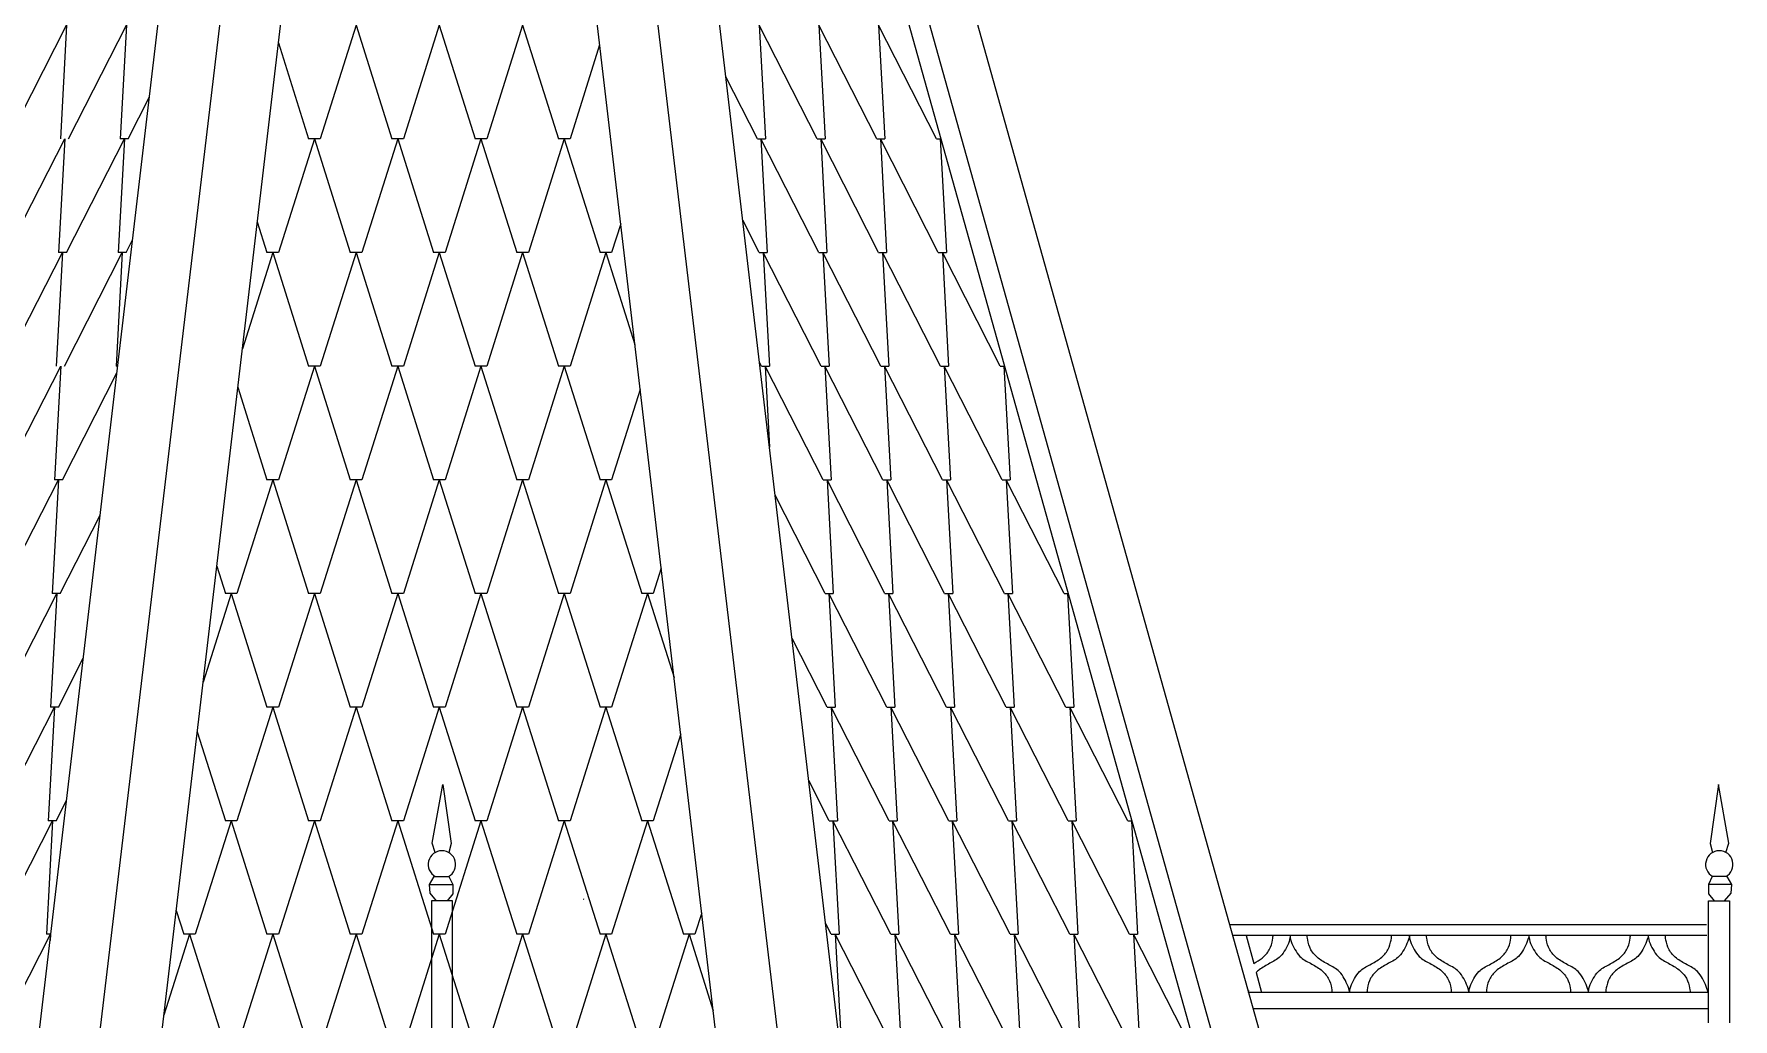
# Model space of a CAD drawing. Header units: millimetres. Extents: x 2399 to 111977, y 1313 to 59551.
# Drawn here: x 95223 to 98252, y 49529 to 51285 of the extents above; entities that cross this region are included whole.
import ezdxf

# ---------------------------------------------------------------- set-up
doc = ezdxf.new("R2010")
doc.units = ezdxf.units.MM
doc.layers.add('hatch1', color=7, linetype='Continuous', lineweight=20, true_color=0x6a6a6a)
doc.layers.add('main line', color=7, linetype='Continuous', lineweight=13)

msp = doc.modelspace()

# ---------------------------------------------------------------- linework, layer by layer
at = {"layer": 'hatch1', "color": 251, "linetype": 'Continuous', "lineweight": 20, "true_color": 0x6a6a6a}
for p, q in [((95177.9241, 51098.4904), (95281.2218, 51301.1401)), ((95281.2218, 51301.1401), (95270.045, 51098.4904)), ((95284.3635, 51098.4904), (95387.6612, 51301.1401)), ((95387.6612, 51301.1401), (95376.4843, 51098.4904)), ((95797.2248, 51301.1401), (95733.2766, 51098.4904)), ((95797.2248, 51301.1401), (95861.1729, 51098.4904)), ((95945.7124, 51301.1401), (95881.7642, 51098.4904)), ((95945.7124, 51301.1401), (96009.6605, 51098.4904)), ((96094.1999, 51301.1401), (96030.2518, 51098.4904)), ((96094.1999, 51301.1401), (96158.1481, 51098.4904)), ((96619.3127, 51098.4904), (96516.015, 51301.1401)), ((96516.015, 51301.1401), (96527.1919, 51098.4904)), ((96725.752, 51098.4904), (96622.4544, 51301.1401)), ((96622.4544, 51301.1401), (96633.6312, 51098.4904)), ((96728.8937, 51301.1401), (96740.0705, 51098.4904)), ((96832.1914, 51098.4904), (96728.8937, 51301.1401)), ((95658.676, 51269.6443), (95712.6853, 51098.4904)), ((96231.5865, 51265.9611), (96178.7394, 51098.4904)), ((96512.8734, 51098.4904), (96456.6137, 51208.8608)), ((95390.8028, 51098.4904), (95429.0471, 51173.5181)), ((95174.6873, 50895.8407), (95277.985, 51098.4904)), ((95277.985, 51098.4904), (95266.8082, 50895.8407)), ((95281.1267, 50895.8407), (95384.4243, 51098.4904)), ((95384.4243, 51098.4904), (95373.2475, 50895.8407)), ((95390.8028, 51098.4904), (95376.4843, 51098.4904)), ((95722.981, 51098.4904), (95659.0328, 50895.8407)), ((95733.2766, 51098.4904), (95712.6853, 51098.4904)), ((95722.981, 51098.4904), (95786.9291, 50895.8407)), ((95871.4686, 51098.4904), (95807.5204, 50895.8407)), ((95881.7642, 51098.4904), (95861.1729, 51098.4904)), ((95871.4686, 51098.4904), (95935.4167, 50895.8407)), ((96019.9562, 51098.4904), (95956.008, 50895.8407)), ((96030.2518, 51098.4904), (96009.6605, 51098.4904)), ((96019.9562, 51098.4904), (96083.9043, 50895.8407)), ((96168.4437, 51098.4904), (96104.4956, 50895.8407)), ((96178.7394, 51098.4904), (96158.1481, 51098.4904)), ((96168.4437, 51098.4904), (96232.3919, 50895.8407)), ((96512.8734, 51098.4904), (96527.1919, 51098.4904)), ((96622.5495, 50895.8407), (96519.2518, 51098.4904)), ((96519.2518, 51098.4904), (96530.4287, 50895.8407)), ((96619.3127, 51098.4904), (96633.6312, 51098.4904)), ((96728.9889, 50895.8407), (96625.6912, 51098.4904)), ((96625.6912, 51098.4904), (96636.868, 50895.8407)), ((96725.752, 51098.4904), (96740.0705, 51098.4904)), ((96835.4282, 50895.8407), (96732.1305, 51098.4904)), ((96732.1305, 51098.4904), (96743.3074, 50895.8407)), ((96832.1914, 51098.4904), (96838.5698, 51098.4904)), ((96838.5698, 51098.4904), (96849.7467, 50895.8407)), ((95621.1494, 50950.6388), (95638.4415, 50895.8407)), ((96269.113, 50946.9556), (96252.9832, 50895.8407)), ((96516.1102, 50895.8407), (96486.7354, 50953.4681)), ((95170.6697, 50693.191), (95273.9674, 50895.8407)), ((95273.9674, 50895.8407), (95262.7906, 50693.191)), ((95281.1267, 50895.8407), (95266.8082, 50895.8407)), ((95277.1091, 50693.191), (95380.4067, 50895.8407)), ((95380.4067, 50895.8407), (95369.2299, 50693.191)), ((95387.566, 50895.8407), (95373.2475, 50895.8407)), ((95387.566, 50895.8407), (95398.9253, 50918.1254)), ((95648.7372, 50895.8407), (95594.4751, 50723.8856)), ((95659.0328, 50895.8407), (95638.4415, 50895.8407)), ((95648.7372, 50895.8407), (95712.6853, 50693.191)), ((95797.2248, 50895.8407), (95733.2766, 50693.191)), ((95807.5204, 50895.8407), (95786.9291, 50895.8407)), ((95797.2248, 50895.8407), (95861.1729, 50693.191)), ((95945.7124, 50895.8407), (95881.7642, 50693.191)), ((95956.008, 50895.8407), (95935.4167, 50895.8407)), ((95945.7124, 50895.8407), (96009.6605, 50693.191)), ((96094.1999, 50895.8407), (96030.2518, 50693.191)), ((96104.4956, 50895.8407), (96083.9043, 50895.8407)), ((96094.1999, 50895.8407), (96158.1481, 50693.191)), ((96242.6875, 50895.8407), (96178.7394, 50693.191)), ((96252.9832, 50895.8407), (96232.3919, 50895.8407)), ((96242.6875, 50895.8407), (96294.4058, 50731.9471)), ((96516.1102, 50895.8407), (96530.4287, 50895.8407)), ((96626.5671, 50693.191), (96523.2694, 50895.8407)), ((96523.2694, 50895.8407), (96534.4463, 50693.191)), ((96622.5495, 50895.8407), (96636.868, 50895.8407)), ((96629.7088, 50895.8407), (96640.8856, 50693.191)), ((96733.0065, 50693.191), (96629.7088, 50895.8407)), ((96728.9889, 50895.8407), (96743.3074, 50895.8407)), ((96839.4458, 50693.191), (96736.1481, 50895.8407)), ((96736.1481, 50895.8407), (96747.325, 50693.191)), ((96835.4282, 50895.8407), (96849.7467, 50895.8407)), ((96945.8851, 50693.191), (96842.5874, 50895.8407)), ((96842.5874, 50895.8407), (96853.7643, 50693.191)), ((95167.4329, 50490.5413), (95270.7306, 50693.191)), ((95270.7306, 50693.191), (95259.5537, 50490.5413)), ((95372.3959, 50693.191), (95369.2299, 50693.191)), ((95722.981, 50693.191), (95659.0328, 50490.5413)), ((95733.2766, 50693.191), (95712.6853, 50693.191)), ((95722.981, 50693.191), (95786.9291, 50490.5413)), ((95871.4686, 50693.191), (95807.5204, 50490.5413)), ((95881.7642, 50693.191), (95861.1729, 50693.191)), ((95871.4686, 50693.191), (95935.4167, 50490.5413)), ((96019.9562, 50693.191), (95956.008, 50490.5413)), ((96030.2518, 50693.191), (96009.6605, 50693.191)), ((96019.9562, 50693.191), (96083.9043, 50490.5413)), ((96168.4437, 50693.191), (96104.4956, 50490.5413)), ((96178.7394, 50693.191), (96158.1481, 50693.191)), ((96168.4437, 50693.191), (96232.3919, 50490.5413)), ((96520.1278, 50693.191), (96516.6222, 50700.0683)), ((96520.1278, 50693.191), (96534.4463, 50693.191)), ((96629.8039, 50490.5413), (96526.5062, 50693.191)), ((96526.5062, 50693.191), (96534.4758, 50548.6929)), ((96626.5671, 50693.191), (96640.8856, 50693.191)), ((96736.2433, 50490.5413), (96632.9456, 50693.191)), ((96632.9456, 50693.191), (96644.1224, 50490.5413)), ((96733.0065, 50693.191), (96747.325, 50693.191)), ((96842.6826, 50490.5413), (96739.3849, 50693.191)), ((96739.3849, 50693.191), (96750.5618, 50490.5413)), ((96839.4458, 50693.191), (96853.7643, 50693.191)), ((96845.8243, 50693.191), (96857.0011, 50490.5413)), ((96949.122, 50490.5413), (96845.8243, 50693.191)), ((96945.8851, 50693.191), (96952.2636, 50693.191)), ((96952.2636, 50693.191), (96963.4404, 50490.5413)), ((95273.8722, 50490.5413), (95370.9587, 50681.0058)), ((95586.4187, 50655.4001), (95638.4415, 50490.5413)), ((96303.8438, 50651.7169), (96252.9832, 50490.5413)), ((95163.4153, 50287.8916), (95266.713, 50490.5413)), ((95266.713, 50490.5413), (95255.5361, 50287.8916)), ((95273.8722, 50490.5413), (95259.5537, 50490.5413)), ((95648.7372, 50490.5413), (95584.789, 50287.8916)), ((95659.0328, 50490.5413), (95638.4415, 50490.5413)), ((95648.7372, 50490.5413), (95712.6853, 50287.8916)), ((95797.2248, 50490.5413), (95733.2766, 50287.8916)), ((95807.5204, 50490.5413), (95786.9291, 50490.5413)), ((95797.2248, 50490.5413), (95861.1729, 50287.8916)), ((95945.7124, 50490.5413), (95881.7642, 50287.8916)), ((95956.008, 50490.5413), (95935.4167, 50490.5413)), ((95945.7124, 50490.5413), (96009.6605, 50287.8916)), ((96094.1999, 50490.5413), (96030.2518, 50287.8916)), ((96104.4956, 50490.5413), (96083.9043, 50490.5413)), ((96094.1999, 50490.5413), (96158.1481, 50287.8916)), ((96242.6875, 50490.5413), (96178.7394, 50287.8916)), ((96252.9832, 50490.5413), (96232.3919, 50490.5413)), ((96242.6875, 50490.5413), (96306.6357, 50287.8916)), ((96629.8039, 50490.5413), (96644.1224, 50490.5413)), ((96740.2609, 50287.8916), (96636.9632, 50490.5413)), ((96636.9632, 50490.5413), (96648.14, 50287.8916)), ((96736.2433, 50490.5413), (96750.5618, 50490.5413)), ((96846.7002, 50287.8916), (96743.4025, 50490.5413)), ((96743.4025, 50490.5413), (96754.5794, 50287.8916)), ((96842.6826, 50490.5413), (96857.0011, 50490.5413)), ((96953.1396, 50287.8916), (96849.8419, 50490.5413)), ((96849.8419, 50490.5413), (96861.0187, 50287.8916)), ((96949.122, 50490.5413), (96963.4404, 50490.5413)), ((96956.2812, 50490.5413), (96967.458, 50287.8916)), ((97059.5789, 50287.8916), (96956.2812, 50490.5413)), ((96633.8215, 50287.8916), (96544.5887, 50462.9487)), ((95269.8546, 50287.8916), (95341.072, 50427.606)), ((95548.8921, 50336.3946), (95564.1977, 50287.8916)), ((96341.3703, 50332.7114), (96327.227, 50287.8916)), ((95160.1785, 50085.2419), (95263.4762, 50287.8916)), ((95263.4762, 50287.8916), (95252.2993, 50085.2419)), ((95269.8546, 50287.8916), (95255.5361, 50287.8916)), ((95574.4934, 50287.8916), (95524.5791, 50129.7147)), ((95584.789, 50287.8916), (95564.1977, 50287.8916)), ((95574.4934, 50287.8916), (95638.4415, 50085.2419)), ((95722.981, 50287.8916), (95659.0328, 50085.2419)), ((95733.2766, 50287.8916), (95712.6853, 50287.8916)), ((95722.981, 50287.8916), (95786.9291, 50085.2419)), ((95871.4686, 50287.8916), (95807.5204, 50085.2419)), ((95881.7642, 50287.8916), (95861.1729, 50287.8916)), ((95871.4686, 50287.8916), (95935.4167, 50085.2419)), ((96019.9562, 50287.8916), (95956.008, 50085.2419)), ((96030.2518, 50287.8916), (96009.6605, 50287.8916)), ((96019.9562, 50287.8916), (96083.9043, 50085.2419)), ((96168.4437, 50287.8916), (96104.4956, 50085.2419)), ((96178.7394, 50287.8916), (96158.1481, 50287.8916)), ((96168.4437, 50287.8916), (96232.3919, 50085.2419)), ((96316.9313, 50287.8916), (96252.9832, 50085.2419)), ((96327.227, 50287.8916), (96306.6357, 50287.8916)), ((96316.9313, 50287.8916), (96364.3018, 50137.7761)), ((96633.8215, 50287.8916), (96648.14, 50287.8916)), ((96743.4977, 50085.2419), (96640.2, 50287.8916)), ((96640.2, 50287.8916), (96651.3768, 50085.2419)), ((96740.2609, 50287.8916), (96754.5794, 50287.8916)), ((96849.937, 50085.2419), (96746.6393, 50287.8916)), ((96746.6393, 50287.8916), (96757.8162, 50085.2419)), ((96846.7002, 50287.8916), (96861.0187, 50287.8916)), ((96956.3764, 50085.2419), (96853.0787, 50287.8916)), ((96853.0787, 50287.8916), (96864.2555, 50085.2419)), ((96953.1396, 50287.8916), (96967.458, 50287.8916)), ((97062.8157, 50085.2419), (96959.518, 50287.8916)), ((96959.518, 50287.8916), (96970.6949, 50085.2419)), ((97059.5789, 50287.8916), (97065.9574, 50287.8916)), ((97065.9574, 50287.8916), (97077.1342, 50085.2419)), ((96637.0584, 50085.2419), (96574.7105, 50207.5561)), ((95266.6178, 50085.2419), (95310.9502, 50172.2133)), ((95156.1609, 49882.5922), (95259.4586, 50085.2419)), ((95259.4586, 50085.2419), (95248.2817, 49882.5922)), ((95266.6178, 50085.2419), (95252.2993, 50085.2419)), ((95648.7372, 50085.2419), (95584.789, 49882.5922)), ((95659.0328, 50085.2419), (95638.4415, 50085.2419)), ((95648.7372, 50085.2419), (95712.6853, 49882.5922)), ((95797.2248, 50085.2419), (95733.2766, 49882.5922)), ((95807.5204, 50085.2419), (95786.9291, 50085.2419)), ((95797.2248, 50085.2419), (95861.1729, 49882.5922)), ((95945.7124, 50085.2419), (95881.7642, 49882.5922)), ((95956.008, 50085.2419), (95935.4167, 50085.2419)), ((95945.7124, 50085.2419), (96009.6605, 49882.5922)), ((96094.1999, 50085.2419), (96030.2518, 49882.5922)), ((96104.4956, 50085.2419), (96083.9043, 50085.2419)), ((96094.1999, 50085.2419), (96158.1481, 49882.5922)), ((96242.6875, 50085.2419), (96178.7394, 49882.5922)), ((96252.9832, 50085.2419), (96232.3919, 50085.2419)), ((96242.6875, 50085.2419), (96306.6357, 49882.5922)), ((96637.0584, 50085.2419), (96651.3768, 50085.2419)), ((96747.5153, 49882.5922), (96644.2176, 50085.2419)), ((96644.2176, 50085.2419), (96655.3944, 49882.5922)), ((96743.4977, 50085.2419), (96757.8162, 50085.2419)), ((96853.9546, 49882.5922), (96750.6569, 50085.2419)), ((96750.6569, 50085.2419), (96761.8338, 49882.5922)), ((96849.937, 50085.2419), (96864.2555, 50085.2419)), ((96960.394, 49882.5922), (96857.0963, 50085.2419)), ((96857.0963, 50085.2419), (96868.2731, 49882.5922)), ((96956.3764, 50085.2419), (96970.6949, 50085.2419)), ((97066.8333, 49882.5922), (96963.5356, 50085.2419)), ((96963.5356, 50085.2419), (96974.7125, 49882.5922)), ((97062.8157, 50085.2419), (97077.1342, 50085.2419)), ((97069.975, 50085.2419), (97081.1518, 49882.5922)), ((97173.2726, 49882.5922), (97069.975, 50085.2419)), ((95514.1614, 50041.1559), (95564.1977, 49882.5922)), ((96376.1011, 50037.4727), (96327.227, 49882.5922)), ((96641.076, 49882.5922), (96604.5972, 49954.1562)), ((95262.6002, 49882.5922), (95281.0635, 49918.8135)), ((95152.9241, 49679.9425), (95256.2218, 49882.5922)), ((95256.2218, 49882.5922), (95245.0449, 49679.9425)), ((95262.6002, 49882.5922), (95248.2817, 49882.5922)), ((95574.4934, 49882.5922), (95510.5453, 49679.9425)), ((95584.789, 49882.5922), (95564.1977, 49882.5922)), ((95574.4934, 49882.5922), (95638.4415, 49679.9425)), ((95722.981, 49882.5922), (95659.0328, 49679.9425)), ((95733.2766, 49882.5922), (95712.6853, 49882.5922)), ((95722.981, 49882.5922), (95786.9291, 49679.9425)), ((95871.4686, 49882.5922), (95807.5204, 49679.9425)), ((95881.7642, 49882.5922), (95861.1729, 49882.5922)), ((95871.4686, 49882.5922), (95935.4167, 49679.9425)), ((96019.9562, 49882.5922), (95956.008, 49679.9425)), ((96030.2518, 49882.5922), (96009.6605, 49882.5922)), ((96019.9562, 49882.5922), (96083.9043, 49679.9425)), ((96168.4437, 49882.5922), (96104.4956, 49679.9425)), ((96178.7394, 49882.5922), (96158.1481, 49882.5922)), ((96168.4437, 49882.5922), (96232.3919, 49679.9425)), ((96316.9313, 49882.5922), (96252.9832, 49679.9425)), ((96327.227, 49882.5922), (96306.6357, 49882.5922)), ((96316.9313, 49882.5922), (96380.8795, 49679.9425)), ((96641.076, 49882.5922), (96655.3944, 49882.5922)), ((96750.7521, 49679.9425), (96647.4544, 49882.5922)), ((96647.4544, 49882.5922), (96658.6313, 49679.9425)), ((96747.5153, 49882.5922), (96761.8338, 49882.5922)), ((96857.1914, 49679.9425), (96753.8938, 49882.5922)), ((96753.8938, 49882.5922), (96765.0706, 49679.9425)), ((96853.9546, 49882.5922), (96868.2731, 49882.5922)), ((96963.6308, 49679.9425), (96860.3331, 49882.5922)), ((96860.3331, 49882.5922), (96871.5099, 49679.9425)), ((96960.394, 49882.5922), (96974.7125, 49882.5922)), ((97070.0701, 49679.9425), (96966.7724, 49882.5922)), ((96966.7724, 49882.5922), (96977.9493, 49679.9425)), ((97066.8333, 49882.5922), (97081.1518, 49882.5922)), ((97176.5095, 49679.9425), (97073.2118, 49882.5922)), ((97073.2118, 49882.5922), (97084.3886, 49679.9425)), ((97173.2726, 49882.5922), (97179.6511, 49882.5922)), ((97179.6511, 49882.5922), (97190.828, 49679.9425)), ((95476.6348, 49722.1504), (95489.9539, 49679.9425)), ((96413.6276, 49718.4672), (96401.4708, 49679.9425)), ((96644.3128, 49679.9425), (96634.719, 49698.7636)), ((95148.9065, 49477.2928), (95252.2042, 49679.9425)), ((95252.8903, 49679.9425), (95245.0449, 49679.9425)), ((95252.2042, 49679.9425), (95251.6014, 49669.0143)), ((95500.2496, 49679.9425), (95454.6831, 49535.5437)), ((95510.5453, 49679.9425), (95489.9539, 49679.9425)), ((95500.2496, 49679.9425), (95564.1977, 49477.2928)), ((95648.7372, 49679.9425), (95584.789, 49477.2928)), ((95659.0328, 49679.9425), (95638.4415, 49679.9425)), ((95648.7372, 49679.9425), (95712.6853, 49477.2928)), ((95797.2248, 49679.9425), (95733.2766, 49477.2928)), ((95807.5204, 49679.9425), (95786.9291, 49679.9425)), ((95797.2248, 49679.9425), (95861.1729, 49477.2928)), ((95945.7124, 49679.9425), (95881.7642, 49477.2928)), ((95956.008, 49679.9425), (95935.4167, 49679.9425)), ((95945.7124, 49679.9425), (96009.6605, 49477.2928)), ((96094.1999, 49679.9425), (96030.2518, 49477.2928)), ((96104.4956, 49679.9425), (96083.9043, 49679.9425)), ((96094.1999, 49679.9425), (96158.1481, 49477.2928)), ((96242.6875, 49679.9425), (96178.7394, 49477.2928)), ((96252.9832, 49679.9425), (96232.3919, 49679.9425)), ((96242.6875, 49679.9425), (96306.6357, 49477.2928)), ((96391.1751, 49679.9425), (96327.227, 49477.2928)), ((96401.4708, 49679.9425), (96380.8795, 49679.9425)), ((96391.1751, 49679.9425), (96434.1977, 49543.6052)), ((96644.3128, 49679.9425), (96658.6313, 49679.9425)), ((96754.7697, 49477.2928), (96651.472, 49679.9425)), ((96651.472, 49679.9425), (96662.6489, 49477.2928)), ((96750.7521, 49679.9425), (96765.0706, 49679.9425)), ((96861.209, 49477.2928), (96757.9114, 49679.9425)), ((96757.9114, 49679.9425), (96769.0882, 49477.2928)), ((96857.1914, 49679.9425), (96871.5099, 49679.9425)), ((96967.6484, 49477.2928), (96864.3507, 49679.9425)), ((96864.3507, 49679.9425), (96875.5275, 49477.2928)), ((96963.6308, 49679.9425), (96977.9493, 49679.9425)), ((97074.0877, 49477.2928), (96970.79, 49679.9425)), ((96970.79, 49679.9425), (96981.9669, 49477.2928)), ((97070.0701, 49679.9425), (97084.3886, 49679.9425)), ((97180.5271, 49477.2928), (97077.2294, 49679.9425)), ((97077.2294, 49679.9425), (97088.4062, 49477.2928)), ((97176.5095, 49679.9425), (97190.828, 49679.9425)), ((97286.9664, 49477.2928), (97183.6687, 49679.9425)), ((97183.6687, 49679.9425), (97194.8456, 49477.2928))]:
    msp.add_line(p, q, dxfattribs=at)
at = {"layer": 'main line', "color": 7, "linetype": 'Continuous', "lineweight": 13}
for p, q in [((94972.6132, 47303.5642), (95581.5727, 52466.7329)), ((95080.1329, 47313.3319), (95692.558, 52465.9318)), ((95276.5995, 48021.692), (95799.312, 52465.1613)), ((96615.2186, 48004.7844), (96090.5172, 52465.1613)), ((96809.6962, 47313.3319), (96197.2711, 52465.9318)), ((96917.2159, 47303.5642), (96308.2565, 52466.7329)), ((97910.2362, 47276.2189), (96456.7352, 52468.0294)), ((97947.4765, 47276.7372), (96493.7949, 52468.0294)), ((98028.3262, 47294.6509), (96579.0946, 52468.0294)), ((95933.0755, 49842.3813), (95951.8337, 49947.2744)), ((95951.8337, 49947.2744), (95966.7638, 49841.6157)), ((98226.3721, 49947.2744), (98211.4421, 49841.6157)), ((98245.1303, 49842.3813), (98226.3721, 49947.2744)), ((95938.4538, 49825.886), (95933.0755, 49842.3813)), ((95966.7638, 49841.6157), (95962.528, 49825.673)), ((98211.4421, 49841.6157), (98215.6778, 49825.673)), ((98239.752, 49825.886), (98245.1303, 49842.3813)), ((95928.0988, 49768.8797), (95936.5209, 49783.0441)), ((95936.5209, 49783.0441), (95962.9356, 49783.0441)), ((95962.9356, 49783.0441), (95969.8263, 49768.8797)), ((98215.2703, 49783.0441), (98208.3795, 49768.8797)), ((98241.6849, 49783.0441), (98215.2703, 49783.0441)), ((98250.107, 49768.8797), (98241.6849, 49783.0441)), ((95929.2473, 49753.184), (95928.0988, 49768.8797)), ((95928.0988, 49768.8797), (95969.8263, 49768.8797)), ((95940.7319, 49739.6785), (95929.2473, 49753.184)), ((95969.8263, 49752.4184), (95959.4902, 49739.6785)), ((95969.8263, 49768.8797), (95969.8263, 49752.4184)), ((98250.107, 49768.8797), (98208.3795, 49768.8797)), ((98208.3795, 49768.8797), (98208.3795, 49752.4184)), ((98208.3795, 49752.4184), (98218.7157, 49739.6785)), ((98237.4739, 49739.6785), (98248.9585, 49753.184)), ((98248.9585, 49753.184), (98250.107, 49768.8797)), ((95931.8537, 49739.6785), (95931.8537, 49482.2864)), ((95969.3997, 49739.6785), (95931.8537, 49739.6785)), ((95969.3997, 49481.7556), (95969.3997, 49739.6785)), ((98208.8061, 49739.6785), (98246.3521, 49739.6785)), ((98208.8061, 49522.2821), (98208.8061, 49739.6785)), ((98246.3521, 49739.6785), (98246.3521, 49522.2821)), ((98205.2645, 49696.6604), (97355.4453, 49696.6604)), ((98205.5816, 49678.1114), (97360.6414, 49678.1114)), ((97384.3162, 49678.1114), (97397.7637, 49627.9248)), ((98205.5816, 49678.1114), (97491.3891, 49678.1114)), ((98205.5816, 49678.1114), (97491.3891, 49678.1114)), ((98205.5816, 49678.1114), (97491.3891, 49678.1114)), ((98205.5816, 49678.1114), (97491.3891, 49678.1114)), ((98205.5816, 49678.1114), (97491.3891, 49678.1114)), ((98205.5816, 49678.1114), (97491.3891, 49678.1114)), ((98205.5816, 49678.1114), (97491.3891, 49678.1114)), ((98205.5816, 49678.1114), (97491.3891, 49678.1114)), ((98205.5816, 49678.1114), (97491.3891, 49678.1114)), ((98205.5816, 49678.1114), (97491.3891, 49678.1114)), ((98205.5816, 49678.1114), (97491.3891, 49678.1114)), ((98205.5816, 49678.1114), (97705.9811, 49678.1114)), ((98205.5816, 49678.1114), (97918.8795, 49678.1114)), ((98205.5816, 49678.1114), (98131.7779, 49678.1114)), ((97402.1344, 49611.613), (97411.6962, 49575.9281)), ((98207.3283, 49575.9281), (97389.2663, 49575.9281)), ((98207.3283, 49575.9281), (97514.8782, 49575.9281)), ((98207.3283, 49575.9281), (97514.8782, 49575.9281)), ((98207.3283, 49575.9281), (97514.8782, 49575.9281)), ((98207.3283, 49575.9281), (97514.8782, 49575.9281)), ((98207.3283, 49575.9281), (97514.8782, 49575.9281)), ((98207.3283, 49575.9281), (97599.613, 49575.9281)), ((98207.3283, 49575.9281), (97812.5114, 49575.9281)), ((98207.8234, 49546.9683), (97397.3789, 49546.9683)), ((98207.8234, 49546.9683), (97521.5352, 49546.9683))]:
    msp.add_line(p, q, dxfattribs=at)
at = {"layer": 'main line', "color": 7, "linetype": 'Continuous', "lineweight": 13, "flags": 128}
msp.add_lwpolyline([(96202.5321, 49743.3374, 0.017938026), (96203.1717, 49742.3262)], format="xyb", dxfattribs=at)
msp.add_lwpolyline([(96202.5321, 49743.3374, 0.017938026), (96203.1717, 49742.3262)], format="xyb", dxfattribs=at)
msp.add_lwpolyline([(96202.5321, 49743.3374, 0.017938026), (96203.1717, 49742.3262)], format="xyb", dxfattribs=at)
msp.add_lwpolyline([(96202.5321, 49743.3374, 0.017938026), (96203.1717, 49742.3262)], format="xyb", dxfattribs=at)
msp.add_lwpolyline([(96202.5321, 49743.3374, 0.017938026), (96203.1717, 49742.3262)], format="xyb", dxfattribs=at)
msp.add_lwpolyline([(96202.5321, 49743.3374, 0.017938026), (96203.1717, 49742.3262)], format="xyb", dxfattribs=at)
at = {"layer": 'main line', "color": 7, "linetype": 'Continuous', "lineweight": 13}
for centre in [(95950.3025, 49804.482), (98227.9034, 49804.482)]:
    msp.add_arc(centre, 24.4646, 298.8026305, 241.1973695, dxfattribs=at)
for points, knots in [([(97397.7637, 49627.9248), (97402.9864, 49630.8105), (97408.105, 49633.889), (97412.7476, 49637.6233), (97417.8886, 49641.7584), (97422.4716, 49646.5846), (97425.6085, 49652.3896), (97431.9772, 49664.1749), (97432.2771, 49678.1114), (97432.2771, 49678.1114)], [0, 0, 0, 0, 1, 1, 1, 2, 2, 2, 3, 3, 3, 3]), ([(97462.6799, 49677.2019), (97462.6799, 49677.2019), (97462.3874, 49671.9096), (97460.8319, 49666.9073), (97459.3099, 49662.0127), (97456.7343, 49657.5385), (97454.1633, 49653.0937), (97451.521, 49648.5258), (97448.8535, 49643.9415), (97445.113, 49640.2327), (97439.8662, 49635.0306), (97433.0661, 49631.8272), (97426.5361, 49628.3245), (97419.9252, 49624.7785), (97413.3269, 49621.1169), (97407.4828, 49616.4162), (97405.6118, 49614.9113), (97403.8148, 49613.3149), (97402.1344, 49611.613)], [0, 0, 0, 0, 1, 1, 1, 2, 2, 2, 3, 3, 3, 4, 4, 4, 5, 5, 5, 6, 6, 6, 6]), ([(97462.6799, 49677.2019), (97462.6799, 49677.2019), (97462.9725, 49671.9096), (97464.528, 49666.9073), (97466.0499, 49662.0127), (97468.6255, 49657.5385), (97471.1966, 49653.0937), (97473.8389, 49648.5258), (97476.5063, 49643.9415), (97480.2469, 49640.2327), (97485.4937, 49635.0306), (97492.2937, 49631.8272), (97498.8238, 49628.3245), (97505.4346, 49624.7785), (97512.0329, 49621.1169), (97517.8771, 49616.4162), (97523.018, 49612.2811), (97527.601, 49607.4549), (97530.738, 49601.6499), (97537.1067, 49589.8646), (97537.4066, 49575.9281), (97537.4066, 49575.9281)], [0, 0, 0, 0, 1, 1, 1, 2, 2, 2, 3, 3, 3, 4, 4, 4, 5, 5, 5, 6, 6, 6, 7, 7, 7, 7]), ([(97568.8766, 49576.8376), (97568.8766, 49576.8376), (97567.8147, 49582.1105), (97565.9614, 49587.1322), (97564.1889, 49591.935), (97561.8034, 49596.4797), (97559.2927, 49600.9458), (97556.7063, 49605.5467), (97553.9949, 49610.1073), (97550.2425, 49613.8068), (97544.9809, 49618.994), (97538.1956, 49622.2123), (97531.6655, 49625.715), (97525.0547, 49629.261), (97518.4564, 49632.9226), (97512.6123, 49637.6233), (97507.4713, 49641.7584), (97502.8883, 49646.5846), (97499.7514, 49652.3896), (97493.3827, 49664.1749), (97493.0827, 49678.1114), (97493.0827, 49678.1114)], [0, 0, 0, 0, 1, 1, 1, 2, 2, 2, 3, 3, 3, 4, 4, 4, 5, 5, 5, 6, 6, 6, 7, 7, 7, 7]), ([(97568.8766, 49576.8376), (97568.8766, 49576.8376), (97569.1692, 49582.1299), (97570.7247, 49587.1322), (97572.2467, 49592.0268), (97574.8223, 49596.501), (97577.3933, 49600.9458), (97580.0356, 49605.5137), (97582.7031, 49610.098), (97586.4436, 49613.8068), (97591.6904, 49619.0089), (97598.4904, 49622.2123), (97605.0205, 49625.715), (97611.6313, 49629.261), (97618.2296, 49632.9226), (97624.0738, 49637.6233), (97629.2148, 49641.7584), (97633.7978, 49646.5846), (97636.9347, 49652.3896), (97643.3034, 49664.1749), (97643.6033, 49678.1114), (97643.6033, 49678.1114)], [0, 0, 0, 0, 1, 1, 1, 2, 2, 2, 3, 3, 3, 4, 4, 4, 5, 5, 5, 6, 6, 6, 7, 7, 7, 7]), ([(97675.4069, 49677.2019), (97675.4069, 49677.2019), (97674.3449, 49671.929), (97672.4916, 49666.9073), (97670.7191, 49662.1045), (97668.3337, 49657.5598), (97665.823, 49653.0937), (97663.2365, 49648.4928), (97660.5252, 49643.9322), (97656.7727, 49640.2327), (97651.5112, 49635.0455), (97644.7259, 49631.8272), (97638.1958, 49628.3245), (97631.585, 49624.7785), (97624.9867, 49621.1169), (97619.1425, 49616.4162), (97614.0016, 49612.2811), (97609.4186, 49607.4549), (97606.2816, 49601.6499), (97599.9129, 49589.8646), (97599.613, 49575.9281), (97599.613, 49575.9281)], [0, 0, 0, 0, 1, 1, 1, 2, 2, 2, 3, 3, 3, 4, 4, 4, 5, 5, 5, 6, 6, 6, 7, 7, 7, 7]), ([(97675.4069, 49677.2019), (97675.4069, 49677.2019), (97675.6995, 49671.9096), (97677.2549, 49666.9073), (97678.7769, 49662.0127), (97681.3525, 49657.5385), (97683.9236, 49653.0937), (97686.5659, 49648.5258), (97689.2333, 49643.9415), (97692.9739, 49640.2327), (97698.2206, 49635.0306), (97705.0207, 49631.8272), (97711.5508, 49628.3245), (97718.1616, 49624.7785), (97724.7599, 49621.1169), (97730.604, 49616.4162), (97735.745, 49612.2811), (97740.328, 49607.4549), (97743.465, 49601.6499), (97749.8337, 49589.8646), (97750.1336, 49575.9281), (97750.1336, 49575.9281)], [0, 0, 0, 0, 1, 1, 1, 2, 2, 2, 3, 3, 3, 4, 4, 4, 5, 5, 5, 6, 6, 6, 7, 7, 7, 7]), ([(97781.775, 49576.8376), (97781.775, 49576.8376), (97780.7131, 49582.1105), (97778.8598, 49587.1322), (97777.0872, 49591.935), (97774.7018, 49596.4797), (97772.1911, 49600.9458), (97769.6046, 49605.5467), (97766.8933, 49610.1073), (97763.1408, 49613.8068), (97757.8793, 49618.994), (97751.094, 49622.2123), (97744.5639, 49625.715), (97737.9531, 49629.261), (97731.3548, 49632.9226), (97725.5107, 49637.6233), (97720.3697, 49641.7584), (97715.7867, 49646.5846), (97712.6497, 49652.3896), (97706.281, 49664.1749), (97705.9811, 49678.1114), (97705.9811, 49678.1114)], [0, 0, 0, 0, 1, 1, 1, 2, 2, 2, 3, 3, 3, 4, 4, 4, 5, 5, 5, 6, 6, 6, 7, 7, 7, 7]), ([(97781.775, 49576.8376), (97781.775, 49576.8376), (97782.0676, 49582.1299), (97783.6231, 49587.1322), (97785.145, 49592.0268), (97787.7206, 49596.501), (97790.2917, 49600.9458), (97792.934, 49605.5137), (97795.6014, 49610.098), (97799.342, 49613.8068), (97804.5888, 49619.0089), (97811.3888, 49622.2123), (97817.9189, 49625.715), (97824.5297, 49629.261), (97831.128, 49632.9226), (97836.9722, 49637.6233), (97842.1131, 49641.7584), (97846.6961, 49646.5846), (97849.8331, 49652.3896), (97856.2018, 49664.1749), (97856.5017, 49678.1114), (97856.5017, 49678.1114)], [0, 0, 0, 0, 1, 1, 1, 2, 2, 2, 3, 3, 3, 4, 4, 4, 5, 5, 5, 6, 6, 6, 7, 7, 7, 7]), ([(97888.3053, 49677.2019), (97888.3053, 49677.2019), (97887.2433, 49671.929), (97885.39, 49666.9073), (97883.6175, 49662.1045), (97881.2321, 49657.5598), (97878.7214, 49653.0937), (97876.1349, 49648.4928), (97873.4236, 49643.9322), (97869.6711, 49640.2327), (97864.4096, 49635.0455), (97857.6243, 49631.8272), (97851.0942, 49628.3245), (97844.4834, 49624.7785), (97837.8851, 49621.1169), (97832.0409, 49616.4162), (97826.8999, 49612.2811), (97822.317, 49607.4549), (97819.18, 49601.6499), (97812.8113, 49589.8646), (97812.5114, 49575.9281), (97812.5114, 49575.9281)], [0, 0, 0, 0, 1, 1, 1, 2, 2, 2, 3, 3, 3, 4, 4, 4, 5, 5, 5, 6, 6, 6, 7, 7, 7, 7]), ([(97888.3053, 49677.2019), (97888.3053, 49677.2019), (97888.5979, 49671.9096), (97890.1533, 49666.9073), (97891.6753, 49662.0127), (97894.2509, 49657.5385), (97896.822, 49653.0937), (97899.4643, 49648.5258), (97902.1317, 49643.9415), (97905.8722, 49640.2327), (97911.119, 49635.0306), (97917.9191, 49631.8272), (97924.4492, 49628.3245), (97931.06, 49624.7785), (97937.6583, 49621.1169), (97943.5024, 49616.4162), (97948.6434, 49612.2811), (97953.2264, 49607.4549), (97956.3633, 49601.6499), (97962.732, 49589.8646), (97963.032, 49575.9281), (97963.032, 49575.9281)], [0, 0, 0, 0, 1, 1, 1, 2, 2, 2, 3, 3, 3, 4, 4, 4, 5, 5, 5, 6, 6, 6, 7, 7, 7, 7]), ([(97994.6734, 49576.8376), (97994.6734, 49576.8376), (97993.6114, 49582.1105), (97991.7581, 49587.1322), (97989.9856, 49591.935), (97987.6002, 49596.4797), (97985.0895, 49600.9458), (97982.503, 49605.5467), (97979.7917, 49610.1073), (97976.0392, 49613.8068), (97970.7777, 49618.994), (97963.9924, 49622.2123), (97957.4623, 49625.715), (97950.8515, 49629.261), (97944.2532, 49632.9226), (97938.4091, 49637.6233), (97933.2681, 49641.7584), (97928.6851, 49646.5846), (97925.5481, 49652.3896), (97919.1794, 49664.1749), (97918.8795, 49678.1114), (97918.8795, 49678.1114)], [0, 0, 0, 0, 1, 1, 1, 2, 2, 2, 3, 3, 3, 4, 4, 4, 5, 5, 5, 6, 6, 6, 7, 7, 7, 7]), ([(97994.6734, 49576.8376), (97994.6734, 49576.8376), (97994.966, 49582.1299), (97996.5215, 49587.1322), (97998.0434, 49592.0268), (98000.619, 49596.501), (98003.1901, 49600.9458), (98005.8324, 49605.5137), (98008.4998, 49610.098), (98012.2404, 49613.8068), (98017.4872, 49619.0089), (98024.2872, 49622.2123), (98030.8173, 49625.715), (98037.4281, 49629.261), (98044.0264, 49632.9226), (98049.8705, 49637.6233), (98055.0115, 49641.7584), (98059.5945, 49646.5846), (98062.7315, 49652.3896), (98069.1002, 49664.1749), (98069.4001, 49678.1114), (98069.4001, 49678.1114)], [0, 0, 0, 0, 1, 1, 1, 2, 2, 2, 3, 3, 3, 4, 4, 4, 5, 5, 5, 6, 6, 6, 7, 7, 7, 7]), ([(98101.2037, 49677.2019), (98101.2037, 49677.2019), (98100.1417, 49671.929), (98098.2884, 49666.9073), (98096.5159, 49662.1045), (98094.1305, 49657.5598), (98091.6198, 49653.0937), (98089.0333, 49648.4928), (98086.3219, 49643.9322), (98082.5695, 49640.2327), (98077.308, 49635.0455), (98070.5227, 49631.8272), (98063.9926, 49628.3245), (98057.3817, 49624.7785), (98050.7834, 49621.1169), (98044.9393, 49616.4162), (98039.7983, 49612.2811), (98035.2153, 49607.4549), (98032.0784, 49601.6499), (98025.7097, 49589.8646), (98025.4097, 49575.9281), (98025.4097, 49575.9281)], [0, 0, 0, 0, 1, 1, 1, 2, 2, 2, 3, 3, 3, 4, 4, 4, 5, 5, 5, 6, 6, 6, 7, 7, 7, 7]), ([(98101.2037, 49677.2019), (98101.2037, 49677.2019), (98101.4962, 49671.9096), (98103.0517, 49666.9073), (98104.5737, 49662.0127), (98107.1493, 49657.5385), (98109.7203, 49653.0937), (98112.3626, 49648.5258), (98115.0301, 49643.9415), (98118.7706, 49640.2327), (98124.0174, 49635.0306), (98130.8175, 49631.8272), (98137.3475, 49628.3245), (98143.9584, 49624.7785), (98150.5567, 49621.1169), (98156.4008, 49616.4162), (98161.5418, 49612.2811), (98166.1248, 49607.4549), (98169.2617, 49601.6499), (98175.6304, 49589.8646), (98175.9304, 49575.9281), (98175.9304, 49575.9281)], [0, 0, 0, 0, 1, 1, 1, 2, 2, 2, 3, 3, 3, 4, 4, 4, 5, 5, 5, 6, 6, 6, 7, 7, 7, 7]), ([(98207.5718, 49576.8376), (98207.5718, 49576.8376), (98206.5098, 49582.1105), (98204.6565, 49587.1322), (98202.884, 49591.935), (98200.4986, 49596.4797), (98197.9879, 49600.9458), (98195.4014, 49605.5467), (98192.6901, 49610.1073), (98188.9376, 49613.8068), (98183.6761, 49618.994), (98176.8908, 49622.2123), (98170.3607, 49625.715), (98163.7499, 49629.261), (98157.1516, 49632.9226), (98151.3074, 49637.6233), (98146.1665, 49641.7584), (98141.5835, 49646.5846), (98138.4465, 49652.3896), (98132.0778, 49664.1749), (98131.7779, 49678.1114), (98131.7779, 49678.1114)], [0, 0, 0, 0, 1, 1, 1, 2, 2, 2, 3, 3, 3, 4, 4, 4, 5, 5, 5, 6, 6, 6, 7, 7, 7, 7])]:
    msp.add_open_spline(points, degree=3, knots=knots, dxfattribs=at)
msp.add_open_spline([(97388.2289, 49579.6312), (97387.9835, 49577.3343), (97387.9532, 49575.9281), (97387.9532, 49575.9281)], degree=3, dxfattribs=at)

doc.saveas('drawing.dxf')
